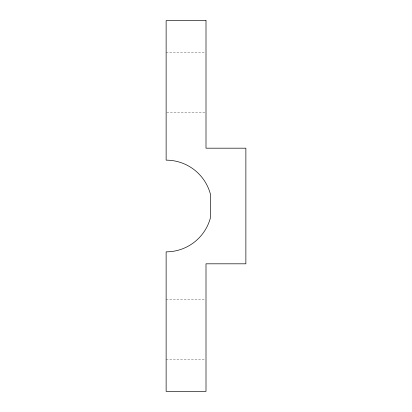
<?xml version="1.0" encoding="UTF-8"?>
<svg xmlns="http://www.w3.org/2000/svg" width="412" height="412" viewBox="0 0 412 412"><rect width="100%" height="100%" fill="white"/><g stroke="black" fill="none" stroke-linecap="round" stroke-linejoin="round"><path stroke-width="0.31" stroke-dasharray="2.06 1.54" d="M166.129 52.499L205.356 52.499M166.772 112.301L205.356 112.301M166.129 299.699L205.356 299.699M166.129 359.501L205.356 359.501"/><path stroke-width="0.62" d="M206 20.6L166.129 20.6L166.129 160.15A45.85 45.85 0 0 1 210.419 194.134L210.419 217.866A45.85 45.85 0 0 1 166.129 251.85L166.129 391.4L206 391.4L206 263.814L245.871 263.814L245.871 148.186L206 148.186L206 20.6"/></g></svg>
